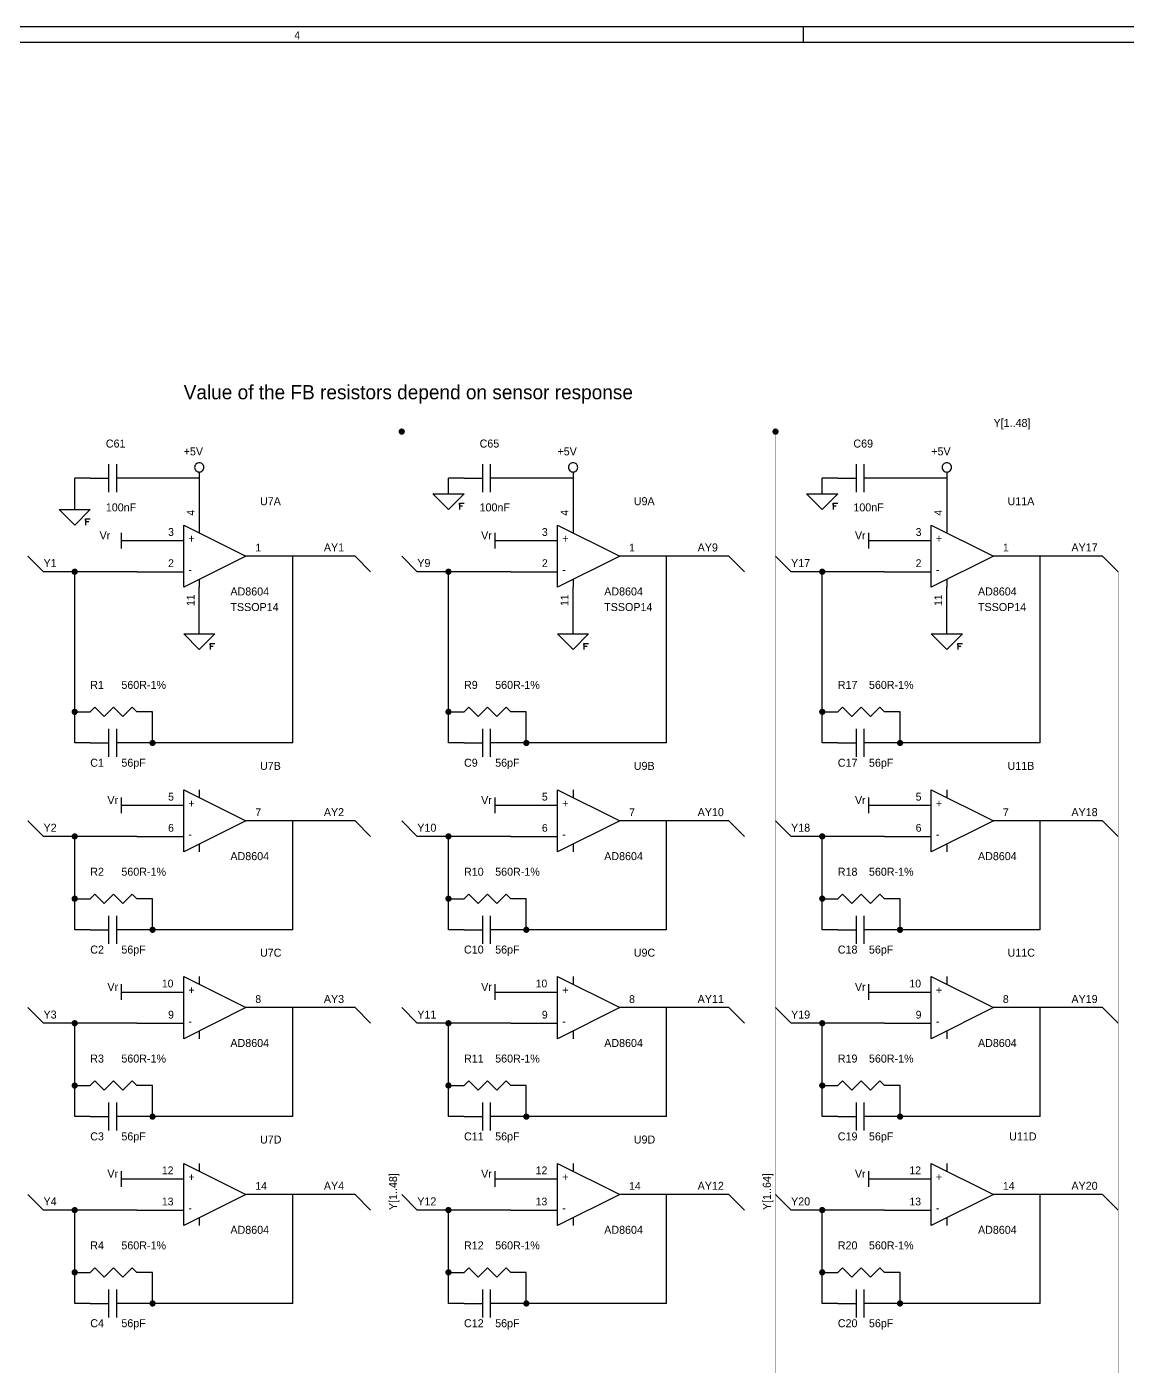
# Model space of a CAD drawing. Extents: x -3 to 838, y 3 to 596.
# Drawn here: x 210.6 to 390.1, y 377.9 to 596.4 of the extents above; entities that cross this region are included whole.
import ezdxf

# ---------------------------------------------------------------- set-up
doc = ezdxf.new("R2010")
doc.units = 0

msp = doc.modelspace()

# ---------------------------------------------------------------- linework, layer by layer
at = {"layer": 'PARTS'}
for p, q in [((220.98, 522.732), (223.52, 522.732)), ((228.6, 522.732), (226.06, 522.732)), ((238.76, 522.732), (238.76, 515.112)), ((281.94, 522.732), (284.48, 522.732)), ((289.56, 522.732), (287.02, 522.732)), ((299.72, 522.732), (299.72, 515.112)), ((342.9, 522.732), (345.44, 522.732)), ((350.52, 522.732), (347.98, 522.732)), ((360.68, 522.732), (360.68, 515.112)), ((228.6, 512.572), (236.22, 512.572)), ((289.56, 512.572), (297.18, 512.572)), ((350.52, 512.572), (358.14, 512.572)), ((254, 510.032), (246.38, 510.032)), ((314.96, 510.032), (307.34, 510.032)), ((375.92, 510.032), (368.3, 510.032)), ((228.6, 507.492), (236.22, 507.492)), ((289.56, 507.492), (297.18, 507.492)), ((350.52, 507.492), (358.14, 507.492)), ((238.76, 497.332), (238.76, 504.952)), ((299.72, 497.332), (299.72, 504.952)), ((360.68, 497.332), (360.68, 504.952)), ((218.44, 484.632), (220.98, 484.632)), ((231.14, 484.632), (228.6, 484.632)), ((279.4, 484.632), (281.94, 484.632)), ((292.1, 484.632), (289.56, 484.632)), ((340.36, 484.632), (342.9, 484.632)), ((353.06, 484.632), (350.52, 484.632)), ((220.98, 479.552), (223.52, 479.552)), ((228.6, 479.552), (226.06, 479.552)), ((281.94, 479.552), (284.48, 479.552)), ((289.56, 479.552), (287.02, 479.552)), ((342.9, 479.552), (345.44, 479.552)), ((350.52, 479.552), (347.98, 479.552)), ((228.6, 469.392), (236.22, 469.392)), ((289.56, 469.392), (297.18, 469.392)), ((350.52, 469.392), (358.14, 469.392)), ((254, 466.852), (246.38, 466.852)), ((314.96, 466.852), (307.34, 466.852)), ((375.92, 466.852), (368.3, 466.852)), ((228.6, 464.312), (236.22, 464.312)), ((289.56, 464.312), (297.18, 464.312)), ((350.52, 464.312), (358.14, 464.312)), ((218.44, 454.152), (220.98, 454.152)), ((231.14, 454.152), (228.6, 454.152)), ((279.4, 454.152), (281.94, 454.152)), ((292.1, 454.152), (289.56, 454.152)), ((340.36, 454.152), (342.9, 454.152)), ((353.06, 454.152), (350.52, 454.152)), ((220.98, 449.072), (223.52, 449.072)), ((228.6, 449.072), (226.06, 449.072)), ((281.94, 449.072), (284.48, 449.072)), ((289.56, 449.072), (287.02, 449.072)), ((342.9, 449.072), (345.44, 449.072)), ((350.52, 449.072), (347.98, 449.072)), ((228.6, 438.912), (236.22, 438.912)), ((289.56, 438.912), (297.18, 438.912)), ((350.52, 438.912), (358.14, 438.912)), ((254, 436.372), (246.38, 436.372)), ((314.96, 436.372), (307.34, 436.372)), ((375.92, 436.372), (368.3, 436.372)), ((228.6, 433.832), (236.22, 433.832)), ((289.56, 433.832), (297.18, 433.832)), ((350.52, 433.832), (358.14, 433.832)), ((218.44, 423.672), (220.98, 423.672)), ((231.14, 423.672), (228.6, 423.672)), ((279.4, 423.672), (281.94, 423.672)), ((292.1, 423.672), (289.56, 423.672)), ((340.36, 423.672), (342.9, 423.672)), ((353.06, 423.672), (350.52, 423.672)), ((220.98, 418.592), (223.52, 418.592)), ((228.6, 418.592), (226.06, 418.592)), ((281.94, 418.592), (284.48, 418.592)), ((289.56, 418.592), (287.02, 418.592)), ((342.9, 418.592), (345.44, 418.592)), ((350.52, 418.592), (347.98, 418.592)), ((228.6, 408.432), (236.22, 408.432)), ((289.56, 408.432), (297.18, 408.432)), ((350.52, 408.432), (358.14, 408.432)), ((254, 405.892), (246.38, 405.892)), ((314.96, 405.892), (307.34, 405.892)), ((375.92, 405.892), (368.3, 405.892)), ((228.6, 403.352), (236.22, 403.352)), ((289.56, 403.352), (297.18, 403.352)), ((350.52, 403.352), (358.14, 403.352)), ((218.44, 393.192), (220.98, 393.192)), ((231.14, 393.192), (228.6, 393.192)), ((279.4, 393.192), (281.94, 393.192)), ((292.1, 393.192), (289.56, 393.192)), ((340.36, 393.192), (342.9, 393.192)), ((353.06, 393.192), (350.52, 393.192)), ((220.98, 388.112), (223.52, 388.112)), ((228.6, 388.112), (226.06, 388.112)), ((281.94, 388.112), (284.48, 388.112)), ((289.56, 388.112), (287.02, 388.112)), ((342.9, 388.112), (345.44, 388.112)), ((350.52, 388.112), (347.98, 388.112))]:
    msp.add_line(p, q, dxfattribs=at)
for points in [[(224.028, 520.446), (224.028, 525.018)], [(225.298, 520.446), (225.298, 525.018)], [(284.988, 520.446), (284.988, 525.018)], [(286.258, 520.446), (286.258, 525.018)], [(345.948, 520.446), (345.948, 525.018)], [(347.218, 520.446), (347.218, 525.018)], [(223.52, 522.732), (224.028, 522.732)], [(226.06, 522.732), (225.298, 522.732)], [(238.76, 523.748), (238.76, 522.732)], [(284.48, 522.732), (284.988, 522.732)], [(287.02, 522.732), (286.258, 522.732)], [(299.72, 523.748), (299.72, 522.732)], [(345.44, 522.732), (345.948, 522.732)], [(347.98, 522.732), (347.218, 522.732)], [(360.68, 523.748), (360.68, 522.732)], [(276.86, 520.192), (281.94, 520.192)], [(279.4, 517.652), (276.86, 520.192)], [(281.94, 520.192), (279.4, 517.652)], [(337.82, 520.192), (342.9, 520.192)], [(340.36, 517.652), (337.82, 520.192)], [(342.9, 520.192), (340.36, 517.652)], [(281.178, 518.668), (281.94, 518.668)], [(281.178, 518.414), (281.178, 518.668)], [(281.178, 518.668), (281.178, 517.652)], [(281.686, 518.16), (281.178, 518.16)], [(342.138, 518.668), (342.9, 518.668)], [(342.138, 518.414), (342.138, 518.668)], [(342.138, 518.668), (342.138, 517.652)], [(342.646, 518.16), (342.138, 518.16)], [(215.9, 517.652), (220.98, 517.652)], [(218.44, 515.112), (215.9, 517.652)], [(220.98, 517.652), (218.44, 515.112)], [(220.218, 516.128), (220.98, 516.128)], [(220.218, 515.874), (220.218, 516.128)], [(220.218, 516.128), (220.218, 515.112)], [(220.726, 515.62), (220.218, 515.62)], [(226.06, 511.302), (226.06, 513.842)], [(236.22, 515.112), (246.38, 510.032)], [(236.22, 504.952), (236.22, 515.112)], [(238.76, 515.112), (238.76, 513.842)], [(287.02, 511.302), (287.02, 513.842)], [(297.18, 515.112), (307.34, 510.032)], [(297.18, 504.952), (297.18, 515.112)], [(299.72, 515.112), (299.72, 513.842)], [(347.98, 511.302), (347.98, 513.842)], [(358.14, 515.112), (368.3, 510.032)], [(358.14, 504.952), (358.14, 515.112)], [(360.68, 515.112), (360.68, 513.842)], [(226.06, 512.572), (228.6, 512.572)], [(287.02, 512.572), (289.56, 512.572)], [(347.98, 512.572), (350.52, 512.572)], [(246.38, 510.032), (236.22, 504.952)], [(307.34, 510.032), (297.18, 504.952)], [(368.3, 510.032), (358.14, 504.952)], [(238.76, 506.222), (238.76, 504.952)], [(299.72, 506.222), (299.72, 504.952)], [(360.68, 506.222), (360.68, 504.952)], [(236.22, 497.332), (241.3, 497.332)], [(238.76, 494.792), (236.22, 497.332)], [(241.3, 497.332), (238.76, 494.792)], [(297.18, 497.332), (302.26, 497.332)], [(299.72, 494.792), (297.18, 497.332)], [(302.26, 497.332), (299.72, 494.792)], [(358.14, 497.332), (363.22, 497.332)], [(360.68, 494.792), (358.14, 497.332)], [(363.22, 497.332), (360.68, 494.792)], [(240.538, 495.808), (241.3, 495.808)], [(240.538, 495.554), (240.538, 495.808)], [(240.538, 495.808), (240.538, 494.792)], [(241.046, 495.3), (240.538, 495.3)], [(301.498, 495.808), (302.26, 495.808)], [(301.498, 495.554), (301.498, 495.808)], [(301.498, 495.808), (301.498, 494.792)], [(302.006, 495.3), (301.498, 495.3)], [(362.458, 495.808), (363.22, 495.808)], [(362.458, 495.554), (362.458, 495.808)], [(362.458, 495.808), (362.458, 494.792)], [(362.966, 495.3), (362.458, 495.3)], [(220.98, 484.632), (221.742, 485.394)], [(221.742, 485.394), (223.266, 483.87)], [(223.266, 483.87), (224.79, 485.394)], [(224.79, 485.394), (226.314, 483.87)], [(226.314, 483.87), (227.838, 485.394)], [(227.838, 485.394), (228.6, 484.632)], [(281.94, 484.632), (282.702, 485.394)], [(282.702, 485.394), (284.226, 483.87)], [(284.226, 483.87), (285.75, 485.394)], [(285.75, 485.394), (287.274, 483.87)], [(287.274, 483.87), (288.798, 485.394)], [(288.798, 485.394), (289.56, 484.632)], [(342.9, 484.632), (343.662, 485.394)], [(343.662, 485.394), (345.186, 483.87)], [(345.186, 483.87), (346.71, 485.394)], [(346.71, 485.394), (348.234, 483.87)], [(348.234, 483.87), (349.758, 485.394)], [(349.758, 485.394), (350.52, 484.632)], [(224.028, 477.266), (224.028, 481.838)], [(225.298, 477.266), (225.298, 481.838)], [(284.988, 477.266), (284.988, 481.838)], [(286.258, 477.266), (286.258, 481.838)], [(345.948, 477.266), (345.948, 481.838)], [(347.218, 477.266), (347.218, 481.838)], [(223.52, 479.552), (224.028, 479.552)], [(226.06, 479.552), (225.298, 479.552)], [(284.48, 479.552), (284.988, 479.552)], [(287.02, 479.552), (286.258, 479.552)], [(345.44, 479.552), (345.948, 479.552)], [(347.98, 479.552), (347.218, 479.552)], [(226.06, 468.122), (226.06, 470.662)], [(236.22, 471.932), (246.38, 466.852)], [(236.22, 461.772), (236.22, 471.932)], [(238.76, 471.932), (238.76, 470.662)], [(287.02, 468.122), (287.02, 470.662)], [(297.18, 471.932), (307.34, 466.852)], [(297.18, 461.772), (297.18, 471.932)], [(299.72, 471.932), (299.72, 470.662)], [(347.98, 468.122), (347.98, 470.662)], [(358.14, 471.932), (368.3, 466.852)], [(358.14, 461.772), (358.14, 471.932)], [(360.68, 471.932), (360.68, 470.662)], [(226.06, 469.392), (228.6, 469.392)], [(287.02, 469.392), (289.56, 469.392)], [(347.98, 469.392), (350.52, 469.392)], [(246.38, 466.852), (236.22, 461.772)], [(307.34, 466.852), (297.18, 461.772)], [(368.3, 466.852), (358.14, 461.772)], [(238.76, 463.042), (238.76, 461.772)], [(299.72, 463.042), (299.72, 461.772)], [(360.68, 463.042), (360.68, 461.772)], [(220.98, 454.152), (221.742, 454.914)], [(221.742, 454.914), (223.266, 453.39)], [(223.266, 453.39), (224.79, 454.914)], [(224.79, 454.914), (226.314, 453.39)], [(226.314, 453.39), (227.838, 454.914)], [(227.838, 454.914), (228.6, 454.152)], [(281.94, 454.152), (282.702, 454.914)], [(282.702, 454.914), (284.226, 453.39)], [(284.226, 453.39), (285.75, 454.914)], [(285.75, 454.914), (287.274, 453.39)], [(287.274, 453.39), (288.798, 454.914)], [(288.798, 454.914), (289.56, 454.152)], [(342.9, 454.152), (343.662, 454.914)], [(343.662, 454.914), (345.186, 453.39)], [(345.186, 453.39), (346.71, 454.914)], [(346.71, 454.914), (348.234, 453.39)], [(348.234, 453.39), (349.758, 454.914)], [(349.758, 454.914), (350.52, 454.152)], [(224.028, 446.786), (224.028, 451.358)], [(225.298, 446.786), (225.298, 451.358)], [(284.988, 446.786), (284.988, 451.358)], [(286.258, 446.786), (286.258, 451.358)], [(345.948, 446.786), (345.948, 451.358)], [(347.218, 446.786), (347.218, 451.358)], [(223.52, 449.072), (224.028, 449.072)], [(226.06, 449.072), (225.298, 449.072)], [(284.48, 449.072), (284.988, 449.072)], [(287.02, 449.072), (286.258, 449.072)], [(345.44, 449.072), (345.948, 449.072)], [(347.98, 449.072), (347.218, 449.072)], [(236.22, 441.452), (246.38, 436.372)], [(236.22, 431.292), (236.22, 441.452)], [(238.76, 441.452), (238.76, 440.182)], [(297.18, 441.452), (307.34, 436.372)], [(297.18, 431.292), (297.18, 441.452)], [(299.72, 441.452), (299.72, 440.182)], [(358.14, 441.452), (368.3, 436.372)], [(358.14, 431.292), (358.14, 441.452)], [(360.68, 441.452), (360.68, 440.182)], [(226.06, 437.642), (226.06, 440.182)], [(287.02, 437.642), (287.02, 440.182)], [(347.98, 437.642), (347.98, 440.182)], [(226.06, 438.912), (228.6, 438.912)], [(287.02, 438.912), (289.56, 438.912)], [(347.98, 438.912), (350.52, 438.912)], [(246.38, 436.372), (236.22, 431.292)], [(307.34, 436.372), (297.18, 431.292)], [(368.3, 436.372), (358.14, 431.292)], [(238.76, 432.562), (238.76, 431.292)], [(299.72, 432.562), (299.72, 431.292)], [(360.68, 432.562), (360.68, 431.292)], [(220.98, 423.672), (221.742, 424.434)], [(221.742, 424.434), (223.266, 422.91)], [(223.266, 422.91), (224.79, 424.434)], [(224.79, 424.434), (226.314, 422.91)], [(226.314, 422.91), (227.838, 424.434)], [(227.838, 424.434), (228.6, 423.672)], [(281.94, 423.672), (282.702, 424.434)], [(282.702, 424.434), (284.226, 422.91)], [(284.226, 422.91), (285.75, 424.434)], [(285.75, 424.434), (287.274, 422.91)], [(287.274, 422.91), (288.798, 424.434)], [(288.798, 424.434), (289.56, 423.672)], [(342.9, 423.672), (343.662, 424.434)], [(343.662, 424.434), (345.186, 422.91)], [(345.186, 422.91), (346.71, 424.434)], [(346.71, 424.434), (348.234, 422.91)], [(348.234, 422.91), (349.758, 424.434)], [(349.758, 424.434), (350.52, 423.672)], [(224.028, 416.306), (224.028, 420.878)], [(225.298, 416.306), (225.298, 420.878)], [(284.988, 416.306), (284.988, 420.878)], [(286.258, 416.306), (286.258, 420.878)], [(345.948, 416.306), (345.948, 420.878)], [(347.218, 416.306), (347.218, 420.878)], [(223.52, 418.592), (224.028, 418.592)], [(226.06, 418.592), (225.298, 418.592)], [(284.48, 418.592), (284.988, 418.592)], [(287.02, 418.592), (286.258, 418.592)], [(345.44, 418.592), (345.948, 418.592)], [(347.98, 418.592), (347.218, 418.592)], [(236.22, 410.972), (246.38, 405.892)], [(236.22, 400.812), (236.22, 410.972)], [(238.76, 410.972), (238.76, 409.702)], [(297.18, 410.972), (307.34, 405.892)], [(297.18, 400.812), (297.18, 410.972)], [(299.72, 410.972), (299.72, 409.702)], [(358.14, 410.972), (368.3, 405.892)], [(358.14, 400.812), (358.14, 410.972)], [(360.68, 410.972), (360.68, 409.702)], [(226.06, 407.162), (226.06, 409.702)], [(287.02, 407.162), (287.02, 409.702)], [(347.98, 407.162), (347.98, 409.702)], [(226.06, 408.432), (228.6, 408.432)], [(287.02, 408.432), (289.56, 408.432)], [(347.98, 408.432), (350.52, 408.432)], [(246.38, 405.892), (236.22, 400.812)], [(307.34, 405.892), (297.18, 400.812)], [(368.3, 405.892), (358.14, 400.812)], [(238.76, 402.082), (238.76, 400.812)], [(299.72, 402.082), (299.72, 400.812)], [(360.68, 402.082), (360.68, 400.812)], [(220.98, 393.192), (221.742, 393.954)], [(221.742, 393.954), (223.266, 392.43)], [(223.266, 392.43), (224.79, 393.954)], [(224.79, 393.954), (226.314, 392.43)], [(226.314, 392.43), (227.838, 393.954)], [(227.838, 393.954), (228.6, 393.192)], [(281.94, 393.192), (282.702, 393.954)], [(282.702, 393.954), (284.226, 392.43)], [(284.226, 392.43), (285.75, 393.954)], [(285.75, 393.954), (287.274, 392.43)], [(287.274, 392.43), (288.798, 393.954)], [(288.798, 393.954), (289.56, 393.192)], [(342.9, 393.192), (343.662, 393.954)], [(343.662, 393.954), (345.186, 392.43)], [(345.186, 392.43), (346.71, 393.954)], [(346.71, 393.954), (348.234, 392.43)], [(348.234, 392.43), (349.758, 393.954)], [(349.758, 393.954), (350.52, 393.192)], [(224.028, 385.826), (224.028, 390.398)], [(225.298, 385.826), (225.298, 390.398)], [(284.988, 385.826), (284.988, 390.398)], [(286.258, 385.826), (286.258, 390.398)], [(345.948, 385.826), (345.948, 390.398)], [(347.218, 385.826), (347.218, 390.398)], [(223.52, 388.112), (224.028, 388.112)], [(226.06, 388.112), (225.298, 388.112)], [(284.48, 388.112), (284.988, 388.112)], [(287.02, 388.112), (286.258, 388.112)], [(345.44, 388.112), (345.948, 388.112)], [(347.98, 388.112), (347.218, 388.112)]]:
    msp.add_lwpolyline(points, dxfattribs=at)
for points in [[(239.522, 524.51, 0.0985), (239.464, 524.8016, 0.0985), (239.2988, 525.0488, 0.0985), (239.0516, 525.214, 0.0985), (238.76, 525.272, 0.0985), (238.4684, 525.214, 0.0985), (238.2212, 525.0488, 0.0985), (238.056, 524.8016, 0.0985), (237.998, 524.51, 0.0985), (238.056, 524.2184, 0.0985), (238.2212, 523.9712, 0.0985), (238.4684, 523.806, 0.0985), (238.76, 523.748, 0.0985), (239.0516, 523.806, 0.0985), (239.2988, 523.9712, 0.0985), (239.464, 524.2184, 0.0985)], [(300.482, 524.51, 0.0985), (300.424, 524.8016, 0.0985), (300.2588, 525.0488, 0.0985), (300.0116, 525.214, 0.0985), (299.72, 525.272, 0.0985), (299.4284, 525.214, 0.0985), (299.1812, 525.0488, 0.0985), (299.016, 524.8016, 0.0985), (298.958, 524.51, 0.0985), (299.016, 524.2184, 0.0985), (299.1812, 523.9712, 0.0985), (299.4284, 523.806, 0.0985), (299.72, 523.748, 0.0985), (300.0116, 523.806, 0.0985), (300.2588, 523.9712, 0.0985), (300.424, 524.2184, 0.0985)], [(361.442, 524.51, 0.0985), (361.384, 524.8016, 0.0985), (361.2188, 525.0488, 0.0985), (360.9716, 525.214, 0.0985), (360.68, 525.272, 0.0985), (360.3884, 525.214, 0.0985), (360.1412, 525.0488, 0.0985), (359.976, 524.8016, 0.0985), (359.918, 524.51, 0.0985), (359.976, 524.2184, 0.0985), (360.1412, 523.9712, 0.0985), (360.3884, 523.806, 0.0985), (360.68, 523.748, 0.0985), (360.9716, 523.806, 0.0985), (361.2188, 523.9712, 0.0985), (361.384, 524.2184, 0.0985)]]:
    msp.add_lwpolyline(points, format="xyb", close=True, dxfattribs=at)
at = {"layer": 'TITLE'}
for points in [[(-2.54, 2.54), (838.454, 2.54), (838.454, 596.392), (-2.54, 596.392)], [(0, 5.08), (835.914, 5.08), (835.914, 593.852), (0, 593.852)]]:
    msp.add_lwpolyline(points, close=True, dxfattribs=at)
msp.add_lwpolyline([(337.312, 593.852), (337.312, 596.392)], dxfattribs=at)
at = {"layer": 'WIRE', "const_width": 0.02}
for points in [[(271.78, 530.352), (210.82, 530.352)], [(210.82, 510.032), (210.82, 530.352)], [(332.74, 530.352), (271.78, 530.352)], [(271.78, 510.032), (271.78, 530.352)], [(393.7, 530.352), (332.74, 530.352)], [(332.74, 510.032), (332.74, 530.352)], [(210.82, 466.852), (210.82, 510.032)], [(271.78, 466.852), (271.78, 510.032)], [(332.74, 466.852), (332.74, 510.032)], [(266.7, 464.312), (266.7, 507.492)], [(327.66, 464.312), (327.66, 507.492)], [(388.62, 464.312), (388.62, 507.492)], [(210.82, 436.372), (210.82, 466.852)], [(271.78, 436.372), (271.78, 466.852)], [(332.74, 436.372), (332.74, 466.852)], [(266.7, 433.832), (266.7, 464.312)], [(327.66, 433.832), (327.66, 464.312)], [(388.62, 433.832), (388.62, 464.312)], [(210.82, 405.892), (210.82, 436.372)], [(271.78, 405.892), (271.78, 436.372)], [(332.74, 405.892), (332.74, 436.372)], [(266.7, 403.352), (266.7, 433.832)], [(327.66, 403.352), (327.66, 433.832)], [(388.62, 403.352), (388.62, 433.832)], [(210.82, 350.012), (210.82, 405.892)], [(271.78, 350.012), (271.78, 405.892)], [(332.74, 350.012), (332.74, 405.892)], [(266.7, 347.472), (266.7, 403.352)], [(327.66, 347.472), (327.66, 403.352)], [(388.62, 347.472), (388.62, 403.352)]]:
    msp.add_lwpolyline(points, dxfattribs=at)
at = {"layer": 'WIRE', "const_width": 0.508}
for points in [[(271.526, 530.352, 1), (272.034, 530.352, 1)], [(332.486, 530.352, 1), (332.994, 530.352, 1)], [(218.186, 507.492, 1), (218.694, 507.492, 1)], [(279.146, 507.492, 1), (279.654, 507.492, 1)], [(340.106, 507.492, 1), (340.614, 507.492, 1)], [(218.186, 484.632, 1), (218.694, 484.632, 1)], [(279.146, 484.632, 1), (279.654, 484.632, 1)], [(340.106, 484.632, 1), (340.614, 484.632, 1)], [(230.886, 479.552, 1), (231.394, 479.552, 1)], [(291.846, 479.552, 1), (292.354, 479.552, 1)], [(352.806, 479.552, 1), (353.314, 479.552, 1)], [(218.186, 464.312, 1), (218.694, 464.312, 1)], [(279.146, 464.312, 1), (279.654, 464.312, 1)], [(340.106, 464.312, 1), (340.614, 464.312, 1)], [(218.186, 454.152, 1), (218.694, 454.152, 1)], [(279.146, 454.152, 1), (279.654, 454.152, 1)], [(340.106, 454.152, 1), (340.614, 454.152, 1)], [(230.886, 449.072, 1), (231.394, 449.072, 1)], [(291.846, 449.072, 1), (292.354, 449.072, 1)], [(352.806, 449.072, 1), (353.314, 449.072, 1)], [(218.186, 433.832, 1), (218.694, 433.832, 1)], [(279.146, 433.832, 1), (279.654, 433.832, 1)], [(340.106, 433.832, 1), (340.614, 433.832, 1)], [(218.186, 423.672, 1), (218.694, 423.672, 1)], [(279.146, 423.672, 1), (279.654, 423.672, 1)], [(340.106, 423.672, 1), (340.614, 423.672, 1)], [(230.886, 418.592, 1), (231.394, 418.592, 1)], [(291.846, 418.592, 1), (292.354, 418.592, 1)], [(352.806, 418.592, 1), (353.314, 418.592, 1)], [(218.186, 403.352, 1), (218.694, 403.352, 1)], [(279.146, 403.352, 1), (279.654, 403.352, 1)], [(340.106, 403.352, 1), (340.614, 403.352, 1)], [(218.186, 393.192, 1), (218.694, 393.192, 1)], [(279.146, 393.192, 1), (279.654, 393.192, 1)], [(340.106, 393.192, 1), (340.614, 393.192, 1)], [(230.886, 388.112, 1), (231.394, 388.112, 1)], [(291.846, 388.112, 1), (292.354, 388.112, 1)], [(352.806, 388.112, 1), (353.314, 388.112, 1)]]:
    msp.add_lwpolyline(points, format="xyb", close=True, dxfattribs=at)
at = {"layer": 'WIRE'}
for points in [[(220.98, 522.732), (218.44, 522.732)], [(218.44, 517.652), (218.44, 522.732)], [(238.76, 522.732), (228.6, 522.732)], [(281.94, 522.732), (279.4, 522.732)], [(279.4, 520.192), (279.4, 522.732)], [(299.72, 522.732), (289.56, 522.732)], [(342.9, 522.732), (340.36, 522.732)], [(340.36, 520.192), (340.36, 522.732)], [(360.68, 522.732), (350.52, 522.732)], [(213.36, 507.492), (210.82, 510.032)], [(264.16, 510.032), (254, 510.032)], [(254, 479.552), (254, 510.032)], [(266.7, 507.492), (264.16, 510.032)], [(274.32, 507.492), (271.78, 510.032)], [(325.12, 510.032), (314.96, 510.032)], [(314.96, 479.552), (314.96, 510.032)], [(327.66, 507.492), (325.12, 510.032)], [(335.28, 507.492), (332.74, 510.032)], [(386.08, 510.032), (375.92, 510.032)], [(375.92, 479.552), (375.92, 510.032)], [(388.62, 507.492), (386.08, 510.032)], [(218.44, 507.492), (213.36, 507.492)], [(228.6, 507.492), (218.44, 507.492)], [(218.44, 484.632), (218.44, 507.492)], [(279.4, 507.492), (274.32, 507.492)], [(289.56, 507.492), (279.4, 507.492)], [(279.4, 484.632), (279.4, 507.492)], [(340.36, 507.492), (335.28, 507.492)], [(350.52, 507.492), (340.36, 507.492)], [(340.36, 484.632), (340.36, 507.492)], [(218.44, 479.552), (218.44, 484.632)], [(231.14, 479.552), (231.14, 484.632)], [(279.4, 479.552), (279.4, 484.632)], [(292.1, 479.552), (292.1, 484.632)], [(340.36, 479.552), (340.36, 484.632)], [(353.06, 479.552), (353.06, 484.632)], [(220.98, 479.552), (218.44, 479.552)], [(231.14, 479.552), (228.6, 479.552)], [(254, 479.552), (231.14, 479.552)], [(281.94, 479.552), (279.4, 479.552)], [(292.1, 479.552), (289.56, 479.552)], [(314.96, 479.552), (292.1, 479.552)], [(342.9, 479.552), (340.36, 479.552)], [(353.06, 479.552), (350.52, 479.552)], [(375.92, 479.552), (353.06, 479.552)], [(213.36, 464.312), (210.82, 466.852)], [(264.16, 466.852), (254, 466.852)], [(254, 449.072), (254, 466.852)], [(266.7, 464.312), (264.16, 466.852)], [(274.32, 464.312), (271.78, 466.852)], [(325.12, 466.852), (314.96, 466.852)], [(314.96, 449.072), (314.96, 466.852)], [(327.66, 464.312), (325.12, 466.852)], [(335.28, 464.312), (332.74, 466.852)], [(386.08, 466.852), (375.92, 466.852)], [(375.92, 449.072), (375.92, 466.852)], [(388.62, 464.312), (386.08, 466.852)], [(218.44, 464.312), (213.36, 464.312)], [(218.44, 454.152), (218.44, 464.312)], [(228.6, 464.312), (218.44, 464.312)], [(279.4, 464.312), (274.32, 464.312)], [(279.4, 454.152), (279.4, 464.312)], [(289.56, 464.312), (279.4, 464.312)], [(340.36, 464.312), (335.28, 464.312)], [(340.36, 454.152), (340.36, 464.312)], [(350.52, 464.312), (340.36, 464.312)], [(218.44, 449.072), (218.44, 454.152)], [(231.14, 449.072), (231.14, 454.152)], [(279.4, 449.072), (279.4, 454.152)], [(292.1, 449.072), (292.1, 454.152)], [(340.36, 449.072), (340.36, 454.152)], [(353.06, 449.072), (353.06, 454.152)], [(220.98, 449.072), (218.44, 449.072)], [(231.14, 449.072), (228.6, 449.072)], [(254, 449.072), (231.14, 449.072)], [(281.94, 449.072), (279.4, 449.072)], [(292.1, 449.072), (289.56, 449.072)], [(314.96, 449.072), (292.1, 449.072)], [(342.9, 449.072), (340.36, 449.072)], [(353.06, 449.072), (350.52, 449.072)], [(375.92, 449.072), (353.06, 449.072)], [(213.36, 433.832), (210.82, 436.372)], [(254, 418.592), (254, 436.372)], [(264.16, 436.372), (254, 436.372)], [(266.7, 433.832), (264.16, 436.372)], [(274.32, 433.832), (271.78, 436.372)], [(314.96, 418.592), (314.96, 436.372)], [(325.12, 436.372), (314.96, 436.372)], [(327.66, 433.832), (325.12, 436.372)], [(335.28, 433.832), (332.74, 436.372)], [(375.92, 418.592), (375.92, 436.372)], [(386.08, 436.372), (375.92, 436.372)], [(388.62, 433.832), (386.08, 436.372)], [(218.44, 433.832), (213.36, 433.832)], [(218.44, 423.672), (218.44, 433.832)], [(228.6, 433.832), (218.44, 433.832)], [(279.4, 433.832), (274.32, 433.832)], [(279.4, 423.672), (279.4, 433.832)], [(289.56, 433.832), (279.4, 433.832)], [(340.36, 433.832), (335.28, 433.832)], [(340.36, 423.672), (340.36, 433.832)], [(350.52, 433.832), (340.36, 433.832)], [(218.44, 418.592), (218.44, 423.672)], [(231.14, 418.592), (231.14, 423.672)], [(279.4, 418.592), (279.4, 423.672)], [(292.1, 418.592), (292.1, 423.672)], [(340.36, 418.592), (340.36, 423.672)], [(353.06, 418.592), (353.06, 423.672)], [(220.98, 418.592), (218.44, 418.592)], [(231.14, 418.592), (228.6, 418.592)], [(254, 418.592), (231.14, 418.592)], [(281.94, 418.592), (279.4, 418.592)], [(292.1, 418.592), (289.56, 418.592)], [(314.96, 418.592), (292.1, 418.592)], [(342.9, 418.592), (340.36, 418.592)], [(353.06, 418.592), (350.52, 418.592)], [(375.92, 418.592), (353.06, 418.592)], [(213.36, 403.352), (210.82, 405.892)], [(264.16, 405.892), (254, 405.892)], [(254, 388.112), (254, 405.892)], [(266.7, 403.352), (264.16, 405.892)], [(274.32, 403.352), (271.78, 405.892)], [(325.12, 405.892), (314.96, 405.892)], [(314.96, 388.112), (314.96, 405.892)], [(327.66, 403.352), (325.12, 405.892)], [(335.28, 403.352), (332.74, 405.892)], [(386.08, 405.892), (375.92, 405.892)], [(375.92, 388.112), (375.92, 405.892)], [(388.62, 403.352), (386.08, 405.892)], [(218.44, 403.352), (213.36, 403.352)], [(218.44, 393.192), (218.44, 403.352)], [(228.6, 403.352), (218.44, 403.352)], [(279.4, 403.352), (274.32, 403.352)], [(279.4, 393.192), (279.4, 403.352)], [(289.56, 403.352), (279.4, 403.352)], [(340.36, 403.352), (335.28, 403.352)], [(340.36, 393.192), (340.36, 403.352)], [(350.52, 403.352), (340.36, 403.352)], [(218.44, 388.112), (218.44, 393.192)], [(231.14, 388.112), (231.14, 393.192)], [(279.4, 388.112), (279.4, 393.192)], [(292.1, 388.112), (292.1, 393.192)], [(340.36, 388.112), (340.36, 393.192)], [(353.06, 388.112), (353.06, 393.192)], [(220.98, 388.112), (218.44, 388.112)], [(231.14, 388.112), (228.6, 388.112)], [(254, 388.112), (231.14, 388.112)], [(281.94, 388.112), (279.4, 388.112)], [(292.1, 388.112), (289.56, 388.112)], [(314.96, 388.112), (292.1, 388.112)], [(342.9, 388.112), (340.36, 388.112)], [(353.06, 388.112), (350.52, 388.112)], [(375.92, 388.112), (353.06, 388.112)]]:
    msp.add_lwpolyline(points, dxfattribs=at)

# ---------------------------------------------------------------- texts
at = {"layer": 'COMMENTS'}
for s, height, p in [('Value of the FB resistors depend on sensor response', 2.3191, (236.22, 535.6229)), ('TSSOP14', 1.3057, (243.84, 501.0763)), ('TSSOP14', 1.3057, (304.8, 501.0763)), ('TSSOP14', 1.3057, (365.76, 501.0763))]:
    msp.add_text(s, height=height, dxfattribs=at).set_placement(p)
at = {"layer": 'PARTS'}
for s, p in [('4', (237.998, 516.636)), ('4', (298.958, 516.636)), ('4', (359.918, 516.636)), ('11', (237.998, 501.904)), ('11', (298.958, 501.904)), ('11', (359.918, 501.904))]:
    msp.add_text(s, height=1.27, rotation=90, dxfattribs=at).set_placement(p)
for s, p in [('3', (233.68, 513.334)), ('3', (294.64, 513.334)), ('3', (355.6, 513.334)), ('1', (247.904, 510.794)), ('1', (308.864, 510.794)), ('1', (369.824, 510.794)), ('2', (233.68, 508.254)), ('2', (294.64, 508.254)), ('2', (355.6, 508.254)), ('5', (233.68, 470.154)), ('5', (294.64, 470.154)), ('5', (355.6, 470.154)), ('7', (247.904, 467.614)), ('7', (308.864, 467.614)), ('7', (369.824, 467.614)), ('6', (233.68, 465.074)), ('6', (294.64, 465.074)), ('6', (355.6, 465.074)), ('10', (232.664, 439.674)), ('10', (293.624, 439.674)), ('10', (354.584, 439.674)), ('8', (247.904, 437.134)), ('8', (308.864, 437.134)), ('8', (369.824, 437.134)), ('9', (233.68, 434.594)), ('9', (294.64, 434.594)), ('9', (355.6, 434.594)), ('12', (232.664, 409.194)), ('12', (293.624, 409.194)), ('12', (354.584, 409.194)), ('14', (247.904, 406.654)), ('14', (308.864, 406.654)), ('14', (369.824, 406.654)), ('13', (232.664, 404.114)), ('13', (293.624, 404.114)), ('13', (354.584, 404.114))]:
    msp.add_text(s, height=1.27, dxfattribs=at).set_placement(p)
at = {"layer": 'PARTTEXT'}
for s, p in [('C61', (223.52, 527.7463)), ('C65', (284.48, 527.7463)), ('C69', (345.44, 527.7463)), ('+5V', (236.22, 526.4763)), ('+5V', (297.18, 526.4763)), ('+5V', (358.14, 526.4763)), ('100nF', (223.52, 517.3323)), ('U7A', (248.666, 518.3483)), ('100nF', (284.48, 517.3323)), ('U9A', (309.626, 518.3483)), ('100nF', (345.44, 517.3323)), ('U11A', (370.586, 518.3483)), ('Vr', (222.504, 512.7603)), ('Vr', (284.734, 512.7603)), ('Vr', (345.694, 512.7603)), ('+', (236.982, 512.2523)), ('+', (297.942, 512.2523)), ('+', (358.902, 512.2523)), ('-', (236.982, 507.1723)), ('-', (297.942, 507.1723)), ('-', (358.902, 507.1723)), ('AD8604', (243.84, 503.6163)), ('AD8604', (304.8, 503.6163)), ('AD8604', (365.76, 503.6163)), ('R1', (220.98, 488.3763)), ('560R-1%', (226.06, 488.3763)), ('R9', (281.94, 488.3763)), ('560R-1%', (287.02, 488.3763)), ('R17', (342.9, 488.3763)), ('560R-1%', (347.98, 488.3763)), ('C1', (220.98, 475.6763)), ('56pF', (226.06, 475.6763)), ('U7B', (248.666, 475.1683)), ('C9', (281.94, 475.6763)), ('56pF', (287.02, 475.6763)), ('U9B', (309.626, 475.1683)), ('C17', (342.9, 475.6763)), ('56pF', (347.98, 475.6763)), ('U11B', (370.586, 475.1683)), ('Vr', (223.774, 469.5803)), ('+', (236.982, 469.0723)), ('Vr', (284.734, 469.5803)), ('+', (297.942, 469.0723)), ('Vr', (345.694, 469.5803)), ('+', (358.902, 469.0723)), ('-', (236.982, 463.9923)), ('-', (297.942, 463.9923)), ('-', (358.902, 463.9923)), ('AD8604', (243.84, 460.4363)), ('AD8604', (304.8, 460.4363)), ('AD8604', (365.76, 460.4363)), ('R2', (220.98, 457.8963)), ('560R-1%', (226.06, 457.8963)), ('R10', (281.94, 457.8963)), ('560R-1%', (287.02, 457.8963)), ('R18', (342.9, 457.8963)), ('560R-1%', (347.98, 457.8963)), ('C2', (220.98, 445.1963)), ('56pF', (226.06, 445.1963)), ('U7C', (248.666, 444.6883)), ('C10', (281.94, 445.1963)), ('56pF', (287.02, 445.1963)), ('U9C', (309.626, 444.6883)), ('C18', (342.9, 445.1963)), ('56pF', (347.98, 445.1963)), ('U11C', (370.586, 444.6883)), ('Vr', (223.774, 439.1003)), ('+', (236.982, 438.5923)), ('Vr', (284.734, 439.1003)), ('+', (297.942, 438.5923)), ('Vr', (345.694, 439.1003)), ('+', (358.902, 438.5923)), ('-', (236.982, 433.5123)), ('-', (297.942, 433.5123)), ('-', (358.902, 433.5123)), ('AD8604', (243.84, 429.9563)), ('AD8604', (304.8, 429.9563)), ('AD8604', (365.76, 429.9563)), ('R3', (220.98, 427.4163)), ('560R-1%', (226.06, 427.4163)), ('R11', (281.94, 427.4163)), ('560R-1%', (287.02, 427.4163)), ('R19', (342.9, 427.4163)), ('560R-1%', (347.98, 427.4163)), ('C3', (220.98, 414.7163)), ('56pF', (226.06, 414.7163)), ('U7D', (248.666, 414.2083)), ('C11', (281.94, 414.7163)), ('56pF', (287.02, 414.7163)), ('U9D', (309.626, 414.2083)), ('C19', (342.9, 414.7163)), ('56pF', (347.98, 414.7163)), ('U11D', (370.84, 414.7163)), ('Vr', (223.774, 408.6203)), ('+', (236.982, 408.1123)), ('Vr', (284.734, 408.6203)), ('+', (297.942, 408.1123)), ('Vr', (345.694, 408.6203)), ('+', (358.902, 408.1123)), ('-', (236.982, 403.0323)), ('-', (297.942, 403.0323)), ('-', (358.902, 403.0323)), ('AD8604', (243.84, 399.4763)), ('AD8604', (304.8, 399.4763)), ('AD8604', (365.76, 399.4763)), ('R4', (220.98, 396.9363)), ('560R-1%', (226.06, 396.9363)), ('R12', (281.94, 396.9363)), ('560R-1%', (287.02, 396.9363)), ('R20', (342.9, 396.9363)), ('560R-1%', (347.98, 396.9363)), ('C4', (220.98, 384.2363)), ('56pF', (226.06, 384.2363)), ('C12', (281.94, 384.2363)), ('56pF', (287.02, 384.2363)), ('C20', (342.9, 384.2363)), ('56pF', (347.98, 384.2363))]:
    msp.add_text(s, height=1.3057, dxfattribs=at).set_placement(p)
at = {"layer": 'TITLE'}
msp.add_text('4', height=1.27, dxfattribs=at).set_placement((254.254, 594.36))
at = {"layer": 'WIRETEXT'}
for s, p in [('Y[1..48]', (368.3, 531.114)), ('AY1', (259.08, 510.794)), ('AY9', (320.04, 510.794)), ('AY17', (381, 510.794)), ('Y1', (213.36, 508.254)), ('Y9', (274.32, 508.254)), ('Y17', (335.28, 508.254)), ('AY2', (259.08, 467.614)), ('AY10', (320.04, 467.614)), ('AY18', (381, 467.614)), ('Y2', (213.36, 465.074)), ('Y10', (274.32, 465.074)), ('Y18', (335.28, 465.074)), ('AY3', (259.08, 437.134)), ('AY11', (320.04, 437.134)), ('AY19', (381, 437.134)), ('Y3', (213.36, 434.594)), ('Y11', (274.32, 434.594)), ('Y19', (335.28, 434.594)), ('AY4', (259.08, 406.654)), ('AY12', (320.04, 406.654)), ('AY20', (381, 406.654)), ('Y4', (213.36, 404.114)), ('Y12', (274.32, 404.114)), ('Y20', (335.28, 404.114))]:
    msp.add_text(s, height=1.3057, dxfattribs=at).set_placement(p)
for s, p in [('Y[1..48]', (271.018, 403.352)), ('Y[1..64]', (331.978, 403.352))]:
    msp.add_text(s, height=1.3057, rotation=90, dxfattribs=at).set_placement(p)

doc.saveas('drawing.dxf')
